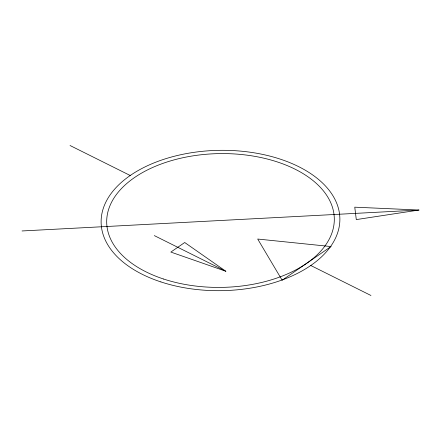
<?xml version="1.0" encoding="UTF-8"?>
<svg xmlns="http://www.w3.org/2000/svg" width="441" height="441" viewBox="0 0 441 441"><rect width="100%" height="100%" fill="white"/><g stroke="black" fill="none" stroke-linecap="round" stroke-linejoin="round"><path stroke-width="0.66" d="M418.95 210.037L356.289 219.59L354.762 207.176L418.95 210.037L22.05 230.963M225.864 271.265L170.843 252.076L184.713 242.511L225.864 271.265L154.322 235.604M70.042 145.508L130.227 175.507M310.773 265.493L370.958 295.492M330.971 246.558L282.146 280.233L257.698 239.039L330.971 246.558M160.877 281.915A119.39 70.174 -0.9 0 0 339.879 219.227A119.39 70.174 -0.9 0 0 160.739 160.359A119.39 70.174 -0.9 0 0 160.877 281.915M163.661 279.048A113.817 66.9 -0.9 0 0 334.311 219.287A113.817 66.9 -0.9 0 0 163.528 163.164A113.817 66.9 -0.9 0 0 163.661 279.048"/></g></svg>
